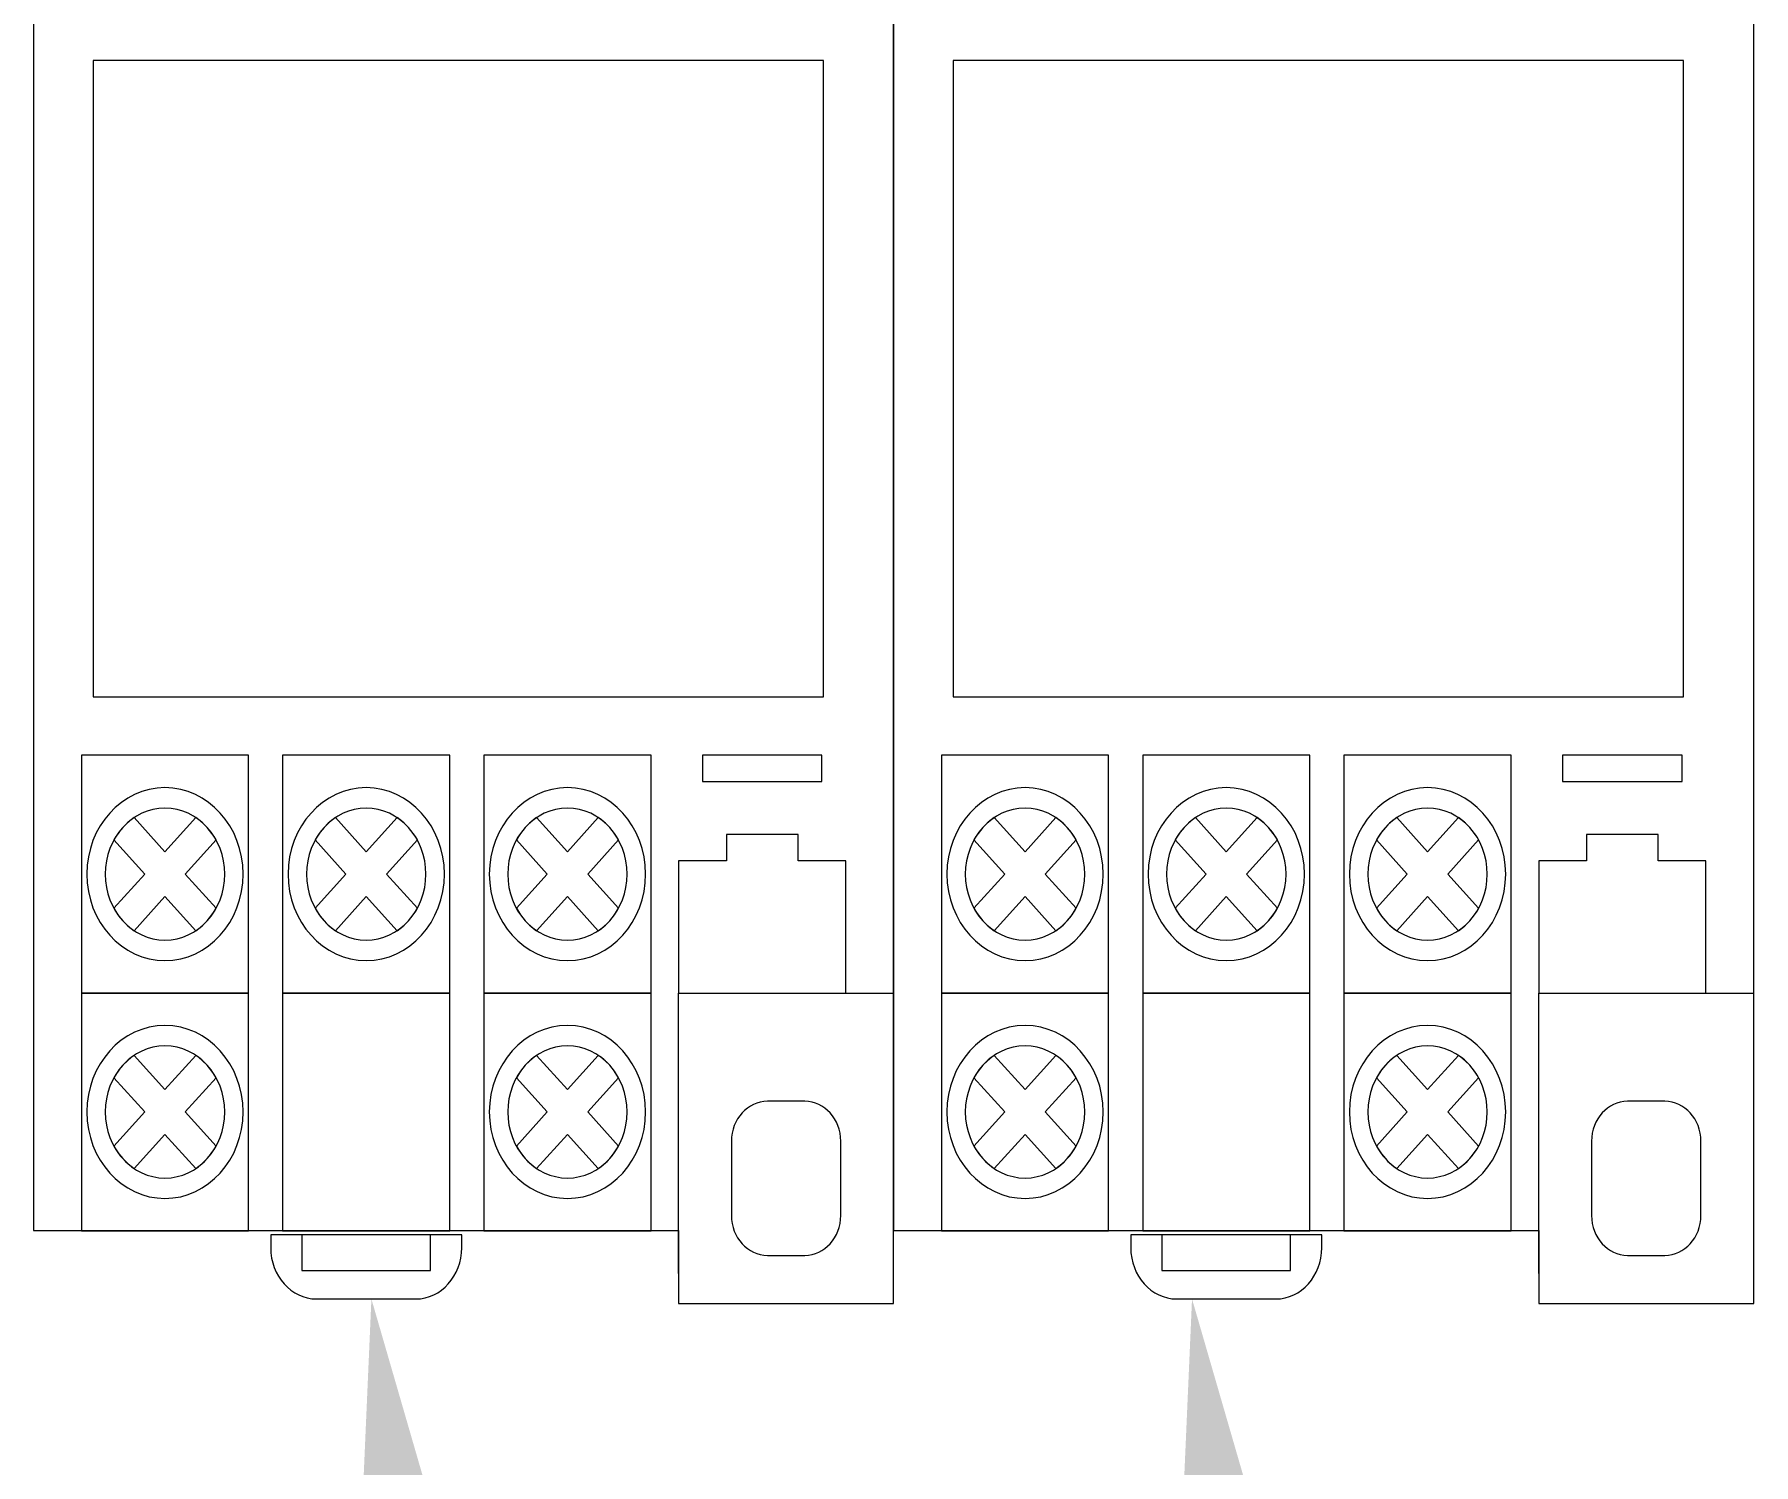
# Model space of a CAD drawing. Extents: x -319 to 3117, y -991 to 292.
# Drawn here: x 2704.2 to 2777.1, y -596 to -535.4 of the extents above; entities that cross this region are included whole.
import ezdxf
from ezdxf import colors
from ezdxf.entities.mleader import LeaderData, LeaderLine
from ezdxf.math import Vec2, Vec3

# ---------------------------------------------------------------- set-up
doc = ezdxf.new("R2010")
doc.units = 0
doc.layers.get('0').update_dxf_attribs({"lineweight": 15})
doc.styles.get("Standard").update_dxf_attribs({"font": 'GOST_Common Italic_0.ttf'})

msp = doc.modelspace()

# ---------------------------------------------------------------- linework, layer by layer
at = {"lineweight": 15}
for points in [[(2706.653, -563.464), (2737.653, -563.464), (2737.653, -536.464), (2706.653, -536.464)], [(2743.153, -563.464), (2774.153, -563.464), (2774.153, -536.464), (2743.153, -536.464)]]:
    msp.add_lwpolyline(points, close=True, dxfattribs=at)
for points, knots in [([(2713.254, -513.814), (2713.254, -513.814), (2740.629, -513.814), (2740.629, -513.814), (2740.629, -513.814), (2740.629, -513.814), (2740.629, -586.118), (2740.629, -586.118), (2740.629, -586.118), (2740.629, -586.118), (2740.629, -589.215), (2740.629, -589.215), (2740.629, -589.215), (2740.629, -589.215), (2731.504, -589.215), (2731.504, -589.215), (2731.504, -589.215), (2731.504, -589.215), (2731.504, -586.118), (2731.504, -586.118), (2731.504, -586.118), (2731.504, -586.118), (2704.129, -586.118), (2704.129, -586.118), (2704.129, -586.118), (2704.129, -586.118), (2704.129, -523.11), (2704.129, -523.11), (2704.129, -523.11), (2704.129, -523.11), (2704.129, -513.814), (2704.129, -513.814), (2704.129, -513.814), (2704.129, -513.814), (2704.129, -510.715), (2704.129, -510.715), (2704.129, -510.715), (2704.129, -510.715), (2713.254, -510.715), (2713.254, -510.715), (2713.254, -510.715), (2713.254, -510.715), (2713.254, -513.814), (2713.254, -513.814)], [0, 0, 0, 0, 0.090909, 0.090909, 0.090909, 0.090909, 0.181818, 0.181818, 0.181818, 0.181818, 0.272727, 0.272727, 0.272727, 0.272727, 0.363636, 0.363636, 0.363636, 0.363636, 0.454545, 0.454545, 0.454545, 0.454545, 0.545455, 0.545455, 0.545455, 0.545455, 0.636364, 0.636364, 0.636364, 0.636364, 0.727273, 0.727273, 0.727273, 0.727273, 0.818182, 0.818182, 0.818182, 0.818182, 0.909091, 0.909091, 0.909091, 0.909091, 1, 1, 1, 1]), ([(2749.754, -513.814), (2749.754, -513.814), (2777.129, -513.814), (2777.129, -513.814), (2777.129, -513.814), (2777.129, -513.814), (2777.129, -586.118), (2777.129, -586.118), (2777.129, -586.118), (2777.129, -586.118), (2777.129, -589.215), (2777.129, -589.215), (2777.129, -589.215), (2777.129, -589.215), (2768.004, -589.215), (2768.004, -589.215), (2768.004, -589.215), (2768.004, -589.215), (2768.004, -586.118), (2768.004, -586.118), (2768.004, -586.118), (2768.004, -586.118), (2740.629, -586.118), (2740.629, -586.118), (2740.629, -586.118), (2740.629, -586.118), (2740.629, -523.11), (2740.629, -523.11), (2740.629, -523.11), (2740.629, -523.11), (2740.629, -513.814), (2740.629, -513.814), (2740.629, -513.814), (2740.629, -513.814), (2740.629, -510.715), (2740.629, -510.715), (2740.629, -510.715), (2740.629, -510.715), (2749.754, -510.715), (2749.754, -510.715), (2749.754, -510.715), (2749.754, -510.715), (2749.754, -513.814), (2749.754, -513.814)], [0, 0, 0, 0, 0.090909, 0.090909, 0.090909, 0.090909, 0.181818, 0.181818, 0.181818, 0.181818, 0.272727, 0.272727, 0.272727, 0.272727, 0.363636, 0.363636, 0.363636, 0.363636, 0.454545, 0.454545, 0.454545, 0.454545, 0.545455, 0.545455, 0.545455, 0.545455, 0.636364, 0.636364, 0.636364, 0.636364, 0.727273, 0.727273, 0.727273, 0.727273, 0.818182, 0.818182, 0.818182, 0.818182, 0.909091, 0.909091, 0.909091, 0.909091, 1, 1, 1, 1]), ([(2713.254, -576.035), (2713.254, -576.035), (2706.157, -576.035), (2706.157, -576.035), (2706.157, -576.035), (2706.157, -576.035), (2706.157, -565.941), (2706.157, -565.941), (2706.157, -565.941), (2706.157, -565.941), (2713.254, -565.941), (2713.254, -565.941), (2713.254, -565.941), (2713.254, -565.941), (2713.254, -576.035), (2713.254, -576.035)], [0, 0, 0, 0, 0.25, 0.25, 0.25, 0.25, 0.5, 0.5, 0.5, 0.5, 0.75, 0.75, 0.75, 0.75, 1, 1, 1, 1]), ([(2721.795, -576.035), (2721.795, -576.035), (2714.698, -576.035), (2714.698, -576.035), (2714.698, -576.035), (2714.698, -576.035), (2714.698, -565.941), (2714.698, -565.941), (2714.698, -565.941), (2714.698, -565.941), (2721.795, -565.941), (2721.795, -565.941), (2721.795, -565.941), (2721.795, -565.941), (2721.795, -576.035), (2721.795, -576.035)], [0, 0, 0, 0, 0.25, 0.25, 0.25, 0.25, 0.5, 0.5, 0.5, 0.5, 0.75, 0.75, 0.75, 0.75, 1, 1, 1, 1]), ([(2730.336, -576.035), (2730.336, -576.035), (2723.238, -576.035), (2723.238, -576.035), (2723.238, -576.035), (2723.238, -576.035), (2723.238, -565.941), (2723.238, -565.941), (2723.238, -565.941), (2723.238, -565.941), (2730.336, -565.941), (2730.336, -565.941), (2730.336, -565.941), (2730.336, -565.941), (2730.336, -576.035), (2730.336, -576.035)], [0, 0, 0, 0, 0.25, 0.25, 0.25, 0.25, 0.5, 0.5, 0.5, 0.5, 0.75, 0.75, 0.75, 0.75, 1, 1, 1, 1]), ([(2732.518, -565.941), (2732.518, -565.941), (2737.588, -565.941), (2737.588, -565.941), (2737.588, -565.941), (2737.588, -565.941), (2737.588, -567.063), (2737.588, -567.063), (2737.588, -567.063), (2737.588, -567.063), (2732.518, -567.063), (2732.518, -567.063), (2732.518, -567.063), (2732.518, -567.063), (2732.518, -565.941), (2732.518, -565.941)], [0, 0, 0, 0, 0.25, 0.25, 0.25, 0.25, 0.5, 0.5, 0.5, 0.5, 0.75, 0.75, 0.75, 0.75, 1, 1, 1, 1]), ([(2749.754, -576.035), (2749.754, -576.035), (2742.657, -576.035), (2742.657, -576.035), (2742.657, -576.035), (2742.657, -576.035), (2742.657, -565.941), (2742.657, -565.941), (2742.657, -565.941), (2742.657, -565.941), (2749.754, -565.941), (2749.754, -565.941), (2749.754, -565.941), (2749.754, -565.941), (2749.754, -576.035), (2749.754, -576.035)], [0, 0, 0, 0, 0.25, 0.25, 0.25, 0.25, 0.5, 0.5, 0.5, 0.5, 0.75, 0.75, 0.75, 0.75, 1, 1, 1, 1]), ([(2758.295, -576.035), (2758.295, -576.035), (2751.198, -576.035), (2751.198, -576.035), (2751.198, -576.035), (2751.198, -576.035), (2751.198, -565.941), (2751.198, -565.941), (2751.198, -565.941), (2751.198, -565.941), (2758.295, -565.941), (2758.295, -565.941), (2758.295, -565.941), (2758.295, -565.941), (2758.295, -576.035), (2758.295, -576.035)], [0, 0, 0, 0, 0.25, 0.25, 0.25, 0.25, 0.5, 0.5, 0.5, 0.5, 0.75, 0.75, 0.75, 0.75, 1, 1, 1, 1]), ([(2766.836, -576.035), (2766.836, -576.035), (2759.738, -576.035), (2759.738, -576.035), (2759.738, -576.035), (2759.738, -576.035), (2759.738, -565.941), (2759.738, -565.941), (2759.738, -565.941), (2759.738, -565.941), (2766.836, -565.941), (2766.836, -565.941), (2766.836, -565.941), (2766.836, -565.941), (2766.836, -576.035), (2766.836, -576.035)], [0, 0, 0, 0, 0.25, 0.25, 0.25, 0.25, 0.5, 0.5, 0.5, 0.5, 0.75, 0.75, 0.75, 0.75, 1, 1, 1, 1]), ([(2769.018, -565.941), (2769.018, -565.941), (2774.088, -565.941), (2774.088, -565.941), (2774.088, -565.941), (2774.088, -565.941), (2774.088, -567.063), (2774.088, -567.063), (2774.088, -567.063), (2774.088, -567.063), (2769.018, -567.063), (2769.018, -567.063), (2769.018, -567.063), (2769.018, -567.063), (2769.018, -565.941), (2769.018, -565.941)], [0, 0, 0, 0, 0.25, 0.25, 0.25, 0.25, 0.5, 0.5, 0.5, 0.5, 0.75, 0.75, 0.75, 0.75, 1, 1, 1, 1]), ([(2709.706, -574.658), (2707.879, -574.658), (2706.388, -573.009), (2706.388, -570.989), (2706.388, -570.989), (2706.388, -568.967), (2707.879, -567.319), (2709.706, -567.319), (2709.706, -567.319), (2711.532, -567.319), (2713.023, -568.967), (2713.023, -570.989), (2713.023, -570.989), (2713.023, -573.009), (2711.532, -574.658), (2709.706, -574.658), (2709.706, -574.658), (2709.706, -574.658), (2709.706, -574.658), (2709.706, -574.658)], [0, 0, 0, 0, 0.2, 0.2, 0.2, 0.2, 0.4, 0.4, 0.4, 0.4, 0.6, 0.6, 0.6, 0.6, 0.8, 0.8, 0.8, 0.8, 1, 1, 1, 1]), ([(2718.246, -574.658), (2716.419, -574.658), (2714.929, -573.009), (2714.929, -570.989), (2714.929, -570.989), (2714.929, -568.967), (2716.419, -567.318), (2718.246, -567.318), (2718.246, -567.318), (2720.073, -567.318), (2721.564, -568.967), (2721.564, -570.989), (2721.564, -570.989), (2721.564, -573.009), (2720.073, -574.658), (2718.246, -574.658), (2718.246, -574.658), (2718.246, -574.658), (2718.246, -574.658), (2718.246, -574.658)], [0, 0, 0, 0, 0.2, 0.2, 0.2, 0.2, 0.4, 0.4, 0.4, 0.4, 0.6, 0.6, 0.6, 0.6, 0.8, 0.8, 0.8, 0.8, 1, 1, 1, 1]), ([(2726.787, -574.658), (2724.96, -574.658), (2723.47, -573.009), (2723.47, -570.989), (2723.47, -570.989), (2723.47, -568.967), (2724.96, -567.318), (2726.787, -567.318), (2726.787, -567.318), (2728.614, -567.318), (2730.105, -568.967), (2730.105, -570.989), (2730.105, -570.989), (2730.105, -573.009), (2728.614, -574.658), (2726.787, -574.658), (2726.787, -574.658), (2726.787, -574.658), (2726.787, -574.658), (2726.787, -574.658)], [0, 0, 0, 0, 0.2, 0.2, 0.2, 0.2, 0.4, 0.4, 0.4, 0.4, 0.6, 0.6, 0.6, 0.6, 0.8, 0.8, 0.8, 0.8, 1, 1, 1, 1]), ([(2746.206, -574.658), (2744.379, -574.658), (2742.888, -573.009), (2742.888, -570.989), (2742.888, -570.989), (2742.888, -568.967), (2744.379, -567.319), (2746.206, -567.319), (2746.206, -567.319), (2748.032, -567.319), (2749.523, -568.967), (2749.523, -570.989), (2749.523, -570.989), (2749.523, -573.009), (2748.032, -574.658), (2746.206, -574.658), (2746.206, -574.658), (2746.206, -574.658), (2746.206, -574.658), (2746.206, -574.658)], [0, 0, 0, 0, 0.2, 0.2, 0.2, 0.2, 0.4, 0.4, 0.4, 0.4, 0.6, 0.6, 0.6, 0.6, 0.8, 0.8, 0.8, 0.8, 1, 1, 1, 1]), ([(2754.746, -574.658), (2752.919, -574.658), (2751.429, -573.009), (2751.429, -570.989), (2751.429, -570.989), (2751.429, -568.967), (2752.919, -567.318), (2754.746, -567.318), (2754.746, -567.318), (2756.573, -567.318), (2758.064, -568.967), (2758.064, -570.989), (2758.064, -570.989), (2758.064, -573.009), (2756.573, -574.658), (2754.746, -574.658), (2754.746, -574.658), (2754.746, -574.658), (2754.746, -574.658), (2754.746, -574.658)], [0, 0, 0, 0, 0.2, 0.2, 0.2, 0.2, 0.4, 0.4, 0.4, 0.4, 0.6, 0.6, 0.6, 0.6, 0.8, 0.8, 0.8, 0.8, 1, 1, 1, 1]), ([(2763.287, -574.658), (2761.46, -574.658), (2759.97, -573.009), (2759.97, -570.989), (2759.97, -570.989), (2759.97, -568.967), (2761.46, -567.318), (2763.287, -567.318), (2763.287, -567.318), (2765.114, -567.318), (2766.605, -568.967), (2766.605, -570.989), (2766.605, -570.989), (2766.605, -573.009), (2765.114, -574.658), (2763.287, -574.658), (2763.287, -574.658), (2763.287, -574.658), (2763.287, -574.658), (2763.287, -574.658)], [0, 0, 0, 0, 0.2, 0.2, 0.2, 0.2, 0.4, 0.4, 0.4, 0.4, 0.6, 0.6, 0.6, 0.6, 0.8, 0.8, 0.8, 0.8, 1, 1, 1, 1]), ([(2709.706, -573.791), (2708.31, -573.791), (2707.171, -572.532), (2707.171, -570.989), (2707.171, -570.989), (2707.171, -569.444), (2708.31, -568.185), (2709.706, -568.185), (2709.706, -568.185), (2711.102, -568.185), (2712.241, -569.444), (2712.241, -570.989), (2712.241, -570.989), (2712.241, -572.532), (2711.102, -573.791), (2709.706, -573.791), (2709.706, -573.791), (2709.706, -573.791), (2709.706, -573.791), (2709.706, -573.791)], [0, 0, 0, 0, 0.2, 0.2, 0.2, 0.2, 0.4, 0.4, 0.4, 0.4, 0.6, 0.6, 0.6, 0.6, 0.8, 0.8, 0.8, 0.8, 1, 1, 1, 1]), ([(2718.246, -573.791), (2716.85, -573.791), (2715.712, -572.532), (2715.712, -570.989), (2715.712, -570.989), (2715.712, -569.444), (2716.85, -568.185), (2718.246, -568.185), (2718.246, -568.185), (2719.642, -568.185), (2720.781, -569.444), (2720.781, -570.989), (2720.781, -570.989), (2720.781, -572.532), (2719.642, -573.791), (2718.246, -573.791), (2718.246, -573.791), (2718.246, -573.791), (2718.246, -573.791), (2718.246, -573.791)], [0, 0, 0, 0, 0.2, 0.2, 0.2, 0.2, 0.4, 0.4, 0.4, 0.4, 0.6, 0.6, 0.6, 0.6, 0.8, 0.8, 0.8, 0.8, 1, 1, 1, 1]), ([(2726.787, -573.791), (2725.391, -573.791), (2724.253, -572.532), (2724.253, -570.989), (2724.253, -570.989), (2724.253, -569.444), (2725.391, -568.185), (2726.787, -568.185), (2726.787, -568.185), (2728.183, -568.185), (2729.322, -569.444), (2729.322, -570.989), (2729.322, -570.989), (2729.322, -572.532), (2728.183, -573.791), (2726.787, -573.791), (2726.787, -573.791), (2726.787, -573.791), (2726.787, -573.791), (2726.787, -573.791)], [0, 0, 0, 0, 0.2, 0.2, 0.2, 0.2, 0.4, 0.4, 0.4, 0.4, 0.6, 0.6, 0.6, 0.6, 0.8, 0.8, 0.8, 0.8, 1, 1, 1, 1]), ([(2746.206, -573.791), (2744.81, -573.791), (2743.671, -572.532), (2743.671, -570.989), (2743.671, -570.989), (2743.671, -569.444), (2744.81, -568.185), (2746.206, -568.185), (2746.206, -568.185), (2747.602, -568.185), (2748.741, -569.444), (2748.741, -570.989), (2748.741, -570.989), (2748.741, -572.532), (2747.602, -573.791), (2746.206, -573.791), (2746.206, -573.791), (2746.206, -573.791), (2746.206, -573.791), (2746.206, -573.791)], [0, 0, 0, 0, 0.2, 0.2, 0.2, 0.2, 0.4, 0.4, 0.4, 0.4, 0.6, 0.6, 0.6, 0.6, 0.8, 0.8, 0.8, 0.8, 1, 1, 1, 1]), ([(2754.746, -573.791), (2753.35, -573.791), (2752.212, -572.532), (2752.212, -570.989), (2752.212, -570.989), (2752.212, -569.444), (2753.35, -568.185), (2754.746, -568.185), (2754.746, -568.185), (2756.142, -568.185), (2757.281, -569.444), (2757.281, -570.989), (2757.281, -570.989), (2757.281, -572.532), (2756.142, -573.791), (2754.746, -573.791), (2754.746, -573.791), (2754.746, -573.791), (2754.746, -573.791), (2754.746, -573.791)], [0, 0, 0, 0, 0.2, 0.2, 0.2, 0.2, 0.4, 0.4, 0.4, 0.4, 0.6, 0.6, 0.6, 0.6, 0.8, 0.8, 0.8, 0.8, 1, 1, 1, 1]), ([(2763.287, -573.791), (2761.891, -573.791), (2760.753, -572.532), (2760.753, -570.989), (2760.753, -570.989), (2760.753, -569.444), (2761.891, -568.185), (2763.287, -568.185), (2763.287, -568.185), (2764.683, -568.185), (2765.822, -569.444), (2765.822, -570.989), (2765.822, -570.989), (2765.822, -572.532), (2764.683, -573.791), (2763.287, -573.791), (2763.287, -573.791), (2763.287, -573.791), (2763.287, -573.791), (2763.287, -573.791)], [0, 0, 0, 0, 0.2, 0.2, 0.2, 0.2, 0.4, 0.4, 0.4, 0.4, 0.6, 0.6, 0.6, 0.6, 0.8, 0.8, 0.8, 0.8, 1, 1, 1, 1]), ([(2711.015, -573.388), (2711.015, -573.388), (2709.706, -571.939), (2709.706, -571.939), (2709.706, -571.939), (2709.706, -571.939), (2708.397, -573.388), (2708.397, -573.388), (2708.397, -573.388), (2708.046, -573.152), (2707.749, -572.824), (2707.536, -572.436), (2707.536, -572.436), (2707.536, -572.436), (2708.846, -570.989), (2708.846, -570.989), (2708.846, -570.989), (2708.846, -570.989), (2707.537, -569.54), (2707.537, -569.54), (2707.537, -569.54), (2707.75, -569.152), (2708.046, -568.825), (2708.397, -568.59), (2708.397, -568.59), (2708.397, -568.59), (2709.706, -570.037), (2709.706, -570.037), (2709.706, -570.037), (2709.706, -570.037), (2711.014, -568.588), (2711.014, -568.588), (2711.014, -568.588), (2711.366, -568.825), (2711.661, -569.152), (2711.874, -569.54), (2711.874, -569.54), (2711.874, -569.54), (2710.566, -570.989), (2710.566, -570.989), (2710.566, -570.989), (2710.566, -570.989), (2711.875, -572.436), (2711.875, -572.436), (2711.875, -572.436), (2711.661, -572.824), (2711.366, -573.152), (2711.015, -573.388), (2711.015, -573.388), (2711.015, -573.388), (2711.015, -573.388), (2711.015, -573.388)], [0, 0, 0, 0, 0.076923, 0.076923, 0.076923, 0.076923, 0.153846, 0.153846, 0.153846, 0.153846, 0.230769, 0.230769, 0.230769, 0.230769, 0.307692, 0.307692, 0.307692, 0.307692, 0.384615, 0.384615, 0.384615, 0.384615, 0.461538, 0.461538, 0.461538, 0.461538, 0.538462, 0.538462, 0.538462, 0.538462, 0.615385, 0.615385, 0.615385, 0.615385, 0.692308, 0.692308, 0.692308, 0.692308, 0.769231, 0.769231, 0.769231, 0.769231, 0.846154, 0.846154, 0.846154, 0.846154, 0.923077, 0.923077, 0.923077, 0.923077, 1, 1, 1, 1]), ([(2719.556, -573.388), (2719.556, -573.388), (2718.246, -571.939), (2718.246, -571.939), (2718.246, -571.939), (2718.246, -571.939), (2716.937, -573.388), (2716.937, -573.388), (2716.937, -573.388), (2716.586, -573.152), (2716.29, -572.824), (2716.077, -572.436), (2716.077, -572.436), (2716.077, -572.436), (2717.386, -570.989), (2717.386, -570.989), (2717.386, -570.989), (2717.386, -570.989), (2716.077, -569.54), (2716.077, -569.54), (2716.077, -569.54), (2716.29, -569.152), (2716.587, -568.825), (2716.938, -568.59), (2716.938, -568.59), (2716.938, -568.59), (2718.246, -570.037), (2718.246, -570.037), (2718.246, -570.037), (2718.246, -570.037), (2719.555, -568.588), (2719.555, -568.588), (2719.555, -568.588), (2719.907, -568.825), (2720.202, -569.152), (2720.415, -569.54), (2720.415, -569.54), (2720.415, -569.54), (2719.107, -570.989), (2719.107, -570.989), (2719.107, -570.989), (2719.107, -570.989), (2720.415, -572.436), (2720.415, -572.436), (2720.415, -572.436), (2720.202, -572.824), (2719.907, -573.152), (2719.556, -573.388), (2719.556, -573.388), (2719.556, -573.388), (2719.556, -573.388), (2719.556, -573.388)], [0, 0, 0, 0, 0.076923, 0.076923, 0.076923, 0.076923, 0.153846, 0.153846, 0.153846, 0.153846, 0.230769, 0.230769, 0.230769, 0.230769, 0.307692, 0.307692, 0.307692, 0.307692, 0.384615, 0.384615, 0.384615, 0.384615, 0.461538, 0.461538, 0.461538, 0.461538, 0.538462, 0.538462, 0.538462, 0.538462, 0.615385, 0.615385, 0.615385, 0.615385, 0.692308, 0.692308, 0.692308, 0.692308, 0.769231, 0.769231, 0.769231, 0.769231, 0.846154, 0.846154, 0.846154, 0.846154, 0.923077, 0.923077, 0.923077, 0.923077, 1, 1, 1, 1]), ([(2728.096, -573.388), (2728.096, -573.388), (2726.787, -571.939), (2726.787, -571.939), (2726.787, -571.939), (2726.787, -571.939), (2725.478, -573.388), (2725.478, -573.388), (2725.478, -573.388), (2725.127, -573.152), (2724.831, -572.824), (2724.618, -572.436), (2724.618, -572.436), (2724.618, -572.436), (2725.927, -570.989), (2725.927, -570.989), (2725.927, -570.989), (2725.927, -570.989), (2724.618, -569.54), (2724.618, -569.54), (2724.618, -569.54), (2724.831, -569.152), (2725.127, -568.825), (2725.479, -568.59), (2725.479, -568.59), (2725.479, -568.59), (2726.787, -570.037), (2726.787, -570.037), (2726.787, -570.037), (2726.787, -570.037), (2728.096, -568.588), (2728.096, -568.588), (2728.096, -568.588), (2728.447, -568.825), (2728.743, -569.152), (2728.956, -569.54), (2728.956, -569.54), (2728.956, -569.54), (2727.647, -570.989), (2727.647, -570.989), (2727.647, -570.989), (2727.647, -570.989), (2728.956, -572.436), (2728.956, -572.436), (2728.956, -572.436), (2728.743, -572.824), (2728.447, -573.152), (2728.096, -573.388), (2728.096, -573.388), (2728.096, -573.388), (2728.096, -573.388), (2728.096, -573.388)], [0, 0, 0, 0, 0.076923, 0.076923, 0.076923, 0.076923, 0.153846, 0.153846, 0.153846, 0.153846, 0.230769, 0.230769, 0.230769, 0.230769, 0.307692, 0.307692, 0.307692, 0.307692, 0.384615, 0.384615, 0.384615, 0.384615, 0.461538, 0.461538, 0.461538, 0.461538, 0.538462, 0.538462, 0.538462, 0.538462, 0.615385, 0.615385, 0.615385, 0.615385, 0.692308, 0.692308, 0.692308, 0.692308, 0.769231, 0.769231, 0.769231, 0.769231, 0.846154, 0.846154, 0.846154, 0.846154, 0.923077, 0.923077, 0.923077, 0.923077, 1, 1, 1, 1]), ([(2747.515, -573.388), (2747.515, -573.388), (2746.206, -571.939), (2746.206, -571.939), (2746.206, -571.939), (2746.206, -571.939), (2744.897, -573.388), (2744.897, -573.388), (2744.897, -573.388), (2744.546, -573.152), (2744.249, -572.824), (2744.036, -572.436), (2744.036, -572.436), (2744.036, -572.436), (2745.346, -570.989), (2745.346, -570.989), (2745.346, -570.989), (2745.346, -570.989), (2744.037, -569.54), (2744.037, -569.54), (2744.037, -569.54), (2744.25, -569.152), (2744.546, -568.825), (2744.897, -568.59), (2744.897, -568.59), (2744.897, -568.59), (2746.206, -570.037), (2746.206, -570.037), (2746.206, -570.037), (2746.206, -570.037), (2747.514, -568.588), (2747.514, -568.588), (2747.514, -568.588), (2747.866, -568.825), (2748.161, -569.152), (2748.374, -569.54), (2748.374, -569.54), (2748.374, -569.54), (2747.066, -570.989), (2747.066, -570.989), (2747.066, -570.989), (2747.066, -570.989), (2748.375, -572.436), (2748.375, -572.436), (2748.375, -572.436), (2748.161, -572.824), (2747.866, -573.152), (2747.515, -573.388), (2747.515, -573.388), (2747.515, -573.388), (2747.515, -573.388), (2747.515, -573.388)], [0, 0, 0, 0, 0.076923, 0.076923, 0.076923, 0.076923, 0.153846, 0.153846, 0.153846, 0.153846, 0.230769, 0.230769, 0.230769, 0.230769, 0.307692, 0.307692, 0.307692, 0.307692, 0.384615, 0.384615, 0.384615, 0.384615, 0.461538, 0.461538, 0.461538, 0.461538, 0.538462, 0.538462, 0.538462, 0.538462, 0.615385, 0.615385, 0.615385, 0.615385, 0.692308, 0.692308, 0.692308, 0.692308, 0.769231, 0.769231, 0.769231, 0.769231, 0.846154, 0.846154, 0.846154, 0.846154, 0.923077, 0.923077, 0.923077, 0.923077, 1, 1, 1, 1]), ([(2756.056, -573.388), (2756.056, -573.388), (2754.746, -571.939), (2754.746, -571.939), (2754.746, -571.939), (2754.746, -571.939), (2753.437, -573.388), (2753.437, -573.388), (2753.437, -573.388), (2753.086, -573.152), (2752.79, -572.824), (2752.577, -572.436), (2752.577, -572.436), (2752.577, -572.436), (2753.886, -570.989), (2753.886, -570.989), (2753.886, -570.989), (2753.886, -570.989), (2752.577, -569.54), (2752.577, -569.54), (2752.577, -569.54), (2752.79, -569.152), (2753.087, -568.825), (2753.438, -568.59), (2753.438, -568.59), (2753.438, -568.59), (2754.746, -570.037), (2754.746, -570.037), (2754.746, -570.037), (2754.746, -570.037), (2756.055, -568.588), (2756.055, -568.588), (2756.055, -568.588), (2756.407, -568.825), (2756.702, -569.152), (2756.915, -569.54), (2756.915, -569.54), (2756.915, -569.54), (2755.607, -570.989), (2755.607, -570.989), (2755.607, -570.989), (2755.607, -570.989), (2756.915, -572.436), (2756.915, -572.436), (2756.915, -572.436), (2756.702, -572.824), (2756.407, -573.152), (2756.056, -573.388), (2756.056, -573.388), (2756.056, -573.388), (2756.056, -573.388), (2756.056, -573.388)], [0, 0, 0, 0, 0.076923, 0.076923, 0.076923, 0.076923, 0.153846, 0.153846, 0.153846, 0.153846, 0.230769, 0.230769, 0.230769, 0.230769, 0.307692, 0.307692, 0.307692, 0.307692, 0.384615, 0.384615, 0.384615, 0.384615, 0.461538, 0.461538, 0.461538, 0.461538, 0.538462, 0.538462, 0.538462, 0.538462, 0.615385, 0.615385, 0.615385, 0.615385, 0.692308, 0.692308, 0.692308, 0.692308, 0.769231, 0.769231, 0.769231, 0.769231, 0.846154, 0.846154, 0.846154, 0.846154, 0.923077, 0.923077, 0.923077, 0.923077, 1, 1, 1, 1]), ([(2764.596, -573.388), (2764.596, -573.388), (2763.287, -571.939), (2763.287, -571.939), (2763.287, -571.939), (2763.287, -571.939), (2761.978, -573.388), (2761.978, -573.388), (2761.978, -573.388), (2761.627, -573.152), (2761.331, -572.824), (2761.118, -572.436), (2761.118, -572.436), (2761.118, -572.436), (2762.427, -570.989), (2762.427, -570.989), (2762.427, -570.989), (2762.427, -570.989), (2761.118, -569.54), (2761.118, -569.54), (2761.118, -569.54), (2761.331, -569.152), (2761.627, -568.825), (2761.979, -568.59), (2761.979, -568.59), (2761.979, -568.59), (2763.287, -570.037), (2763.287, -570.037), (2763.287, -570.037), (2763.287, -570.037), (2764.596, -568.588), (2764.596, -568.588), (2764.596, -568.588), (2764.947, -568.825), (2765.243, -569.152), (2765.456, -569.54), (2765.456, -569.54), (2765.456, -569.54), (2764.147, -570.989), (2764.147, -570.989), (2764.147, -570.989), (2764.147, -570.989), (2765.456, -572.436), (2765.456, -572.436), (2765.456, -572.436), (2765.243, -572.824), (2764.947, -573.152), (2764.596, -573.388), (2764.596, -573.388), (2764.596, -573.388), (2764.596, -573.388), (2764.596, -573.388)], [0, 0, 0, 0, 0.076923, 0.076923, 0.076923, 0.076923, 0.153846, 0.153846, 0.153846, 0.153846, 0.230769, 0.230769, 0.230769, 0.230769, 0.307692, 0.307692, 0.307692, 0.307692, 0.384615, 0.384615, 0.384615, 0.384615, 0.461538, 0.461538, 0.461538, 0.461538, 0.538462, 0.538462, 0.538462, 0.538462, 0.615385, 0.615385, 0.615385, 0.615385, 0.692308, 0.692308, 0.692308, 0.692308, 0.769231, 0.769231, 0.769231, 0.769231, 0.846154, 0.846154, 0.846154, 0.846154, 0.923077, 0.923077, 0.923077, 0.923077, 1, 1, 1, 1]), ([(2738.602, -576.035), (2738.602, -576.035), (2731.504, -576.035), (2731.504, -576.035), (2731.504, -576.035), (2731.504, -576.035), (2731.504, -570.427), (2731.504, -570.427), (2731.504, -570.427), (2731.504, -570.427), (2733.532, -570.427), (2733.532, -570.427), (2733.532, -570.427), (2733.532, -570.427), (2733.532, -569.305), (2733.532, -569.305), (2733.532, -569.305), (2733.532, -569.305), (2736.574, -569.305), (2736.574, -569.305), (2736.574, -569.305), (2736.574, -569.305), (2736.574, -570.427), (2736.574, -570.427), (2736.574, -570.427), (2736.574, -570.427), (2738.602, -570.427), (2738.602, -570.427), (2738.602, -570.427), (2738.602, -570.427), (2738.602, -576.035), (2738.602, -576.035)], [0, 0, 0, 0, 0.125, 0.125, 0.125, 0.125, 0.25, 0.25, 0.25, 0.25, 0.375, 0.375, 0.375, 0.375, 0.5, 0.5, 0.5, 0.5, 0.625, 0.625, 0.625, 0.625, 0.75, 0.75, 0.75, 0.75, 0.875, 0.875, 0.875, 0.875, 1, 1, 1, 1]), ([(2775.102, -576.035), (2775.102, -576.035), (2768.004, -576.035), (2768.004, -576.035), (2768.004, -576.035), (2768.004, -576.035), (2768.004, -570.427), (2768.004, -570.427), (2768.004, -570.427), (2768.004, -570.427), (2770.032, -570.427), (2770.032, -570.427), (2770.032, -570.427), (2770.032, -570.427), (2770.032, -569.305), (2770.032, -569.305), (2770.032, -569.305), (2770.032, -569.305), (2773.074, -569.305), (2773.074, -569.305), (2773.074, -569.305), (2773.074, -569.305), (2773.074, -570.427), (2773.074, -570.427), (2773.074, -570.427), (2773.074, -570.427), (2775.102, -570.427), (2775.102, -570.427), (2775.102, -570.427), (2775.102, -570.427), (2775.102, -576.035), (2775.102, -576.035)], [0, 0, 0, 0, 0.125, 0.125, 0.125, 0.125, 0.25, 0.25, 0.25, 0.25, 0.375, 0.375, 0.375, 0.375, 0.5, 0.5, 0.5, 0.5, 0.625, 0.625, 0.625, 0.625, 0.75, 0.75, 0.75, 0.75, 0.875, 0.875, 0.875, 0.875, 1, 1, 1, 1]), ([(2713.254, -586.128), (2713.254, -586.128), (2706.157, -586.128), (2706.157, -586.128), (2706.157, -586.128), (2706.157, -586.128), (2706.157, -576.035), (2706.157, -576.035), (2706.157, -576.035), (2706.157, -576.035), (2713.254, -576.035), (2713.254, -576.035), (2713.254, -576.035), (2713.254, -576.035), (2713.254, -586.128), (2713.254, -586.128)], [0, 0, 0, 0, 0.25, 0.25, 0.25, 0.25, 0.5, 0.5, 0.5, 0.5, 0.75, 0.75, 0.75, 0.75, 1, 1, 1, 1]), ([(2721.795, -586.128), (2721.795, -586.128), (2714.698, -586.128), (2714.698, -586.128), (2714.698, -586.128), (2714.698, -586.128), (2714.698, -576.035), (2714.698, -576.035), (2714.698, -576.035), (2714.698, -576.035), (2721.795, -576.035), (2721.795, -576.035), (2721.795, -576.035), (2721.795, -576.035), (2721.795, -586.128), (2721.795, -586.128)], [0, 0, 0, 0, 0.25, 0.25, 0.25, 0.25, 0.5, 0.5, 0.5, 0.5, 0.75, 0.75, 0.75, 0.75, 1, 1, 1, 1]), ([(2730.336, -586.128), (2730.336, -586.128), (2723.238, -586.128), (2723.238, -586.128), (2723.238, -586.128), (2723.238, -586.128), (2723.238, -576.035), (2723.238, -576.035), (2723.238, -576.035), (2723.238, -576.035), (2730.336, -576.035), (2730.336, -576.035), (2730.336, -576.035), (2730.336, -576.035), (2730.336, -586.128), (2730.336, -586.128)], [0, 0, 0, 0, 0.25, 0.25, 0.25, 0.25, 0.5, 0.5, 0.5, 0.5, 0.75, 0.75, 0.75, 0.75, 1, 1, 1, 1]), ([(2749.754, -586.128), (2749.754, -586.128), (2742.657, -586.128), (2742.657, -586.128), (2742.657, -586.128), (2742.657, -586.128), (2742.657, -576.035), (2742.657, -576.035), (2742.657, -576.035), (2742.657, -576.035), (2749.754, -576.035), (2749.754, -576.035), (2749.754, -576.035), (2749.754, -576.035), (2749.754, -586.128), (2749.754, -586.128)], [0, 0, 0, 0, 0.25, 0.25, 0.25, 0.25, 0.5, 0.5, 0.5, 0.5, 0.75, 0.75, 0.75, 0.75, 1, 1, 1, 1]), ([(2758.295, -586.128), (2758.295, -586.128), (2751.198, -586.128), (2751.198, -586.128), (2751.198, -586.128), (2751.198, -586.128), (2751.198, -576.035), (2751.198, -576.035), (2751.198, -576.035), (2751.198, -576.035), (2758.295, -576.035), (2758.295, -576.035), (2758.295, -576.035), (2758.295, -576.035), (2758.295, -586.128), (2758.295, -586.128)], [0, 0, 0, 0, 0.25, 0.25, 0.25, 0.25, 0.5, 0.5, 0.5, 0.5, 0.75, 0.75, 0.75, 0.75, 1, 1, 1, 1]), ([(2766.836, -586.128), (2766.836, -586.128), (2759.738, -586.128), (2759.738, -586.128), (2759.738, -586.128), (2759.738, -586.128), (2759.738, -576.035), (2759.738, -576.035), (2759.738, -576.035), (2759.738, -576.035), (2766.836, -576.035), (2766.836, -576.035), (2766.836, -576.035), (2766.836, -576.035), (2766.836, -586.128), (2766.836, -586.128)], [0, 0, 0, 0, 0.25, 0.25, 0.25, 0.25, 0.5, 0.5, 0.5, 0.5, 0.75, 0.75, 0.75, 0.75, 1, 1, 1, 1]), ([(2709.706, -584.751), (2707.878, -584.751), (2706.388, -583.102), (2706.388, -581.082), (2706.388, -581.082), (2706.388, -579.06), (2707.878, -577.411), (2709.706, -577.411), (2709.706, -577.411), (2711.533, -577.411), (2713.023, -579.06), (2713.023, -581.082), (2713.023, -581.082), (2713.023, -583.102), (2711.533, -584.751), (2709.706, -584.751), (2709.706, -584.751), (2709.706, -584.751), (2709.706, -584.751), (2709.706, -584.751)], [0, 0, 0, 0, 0.2, 0.2, 0.2, 0.2, 0.4, 0.4, 0.4, 0.4, 0.6, 0.6, 0.6, 0.6, 0.8, 0.8, 0.8, 0.8, 1, 1, 1, 1]), ([(2726.787, -584.751), (2724.96, -584.751), (2723.47, -583.102), (2723.47, -581.082), (2723.47, -581.082), (2723.47, -579.06), (2724.96, -577.411), (2726.787, -577.411), (2726.787, -577.411), (2728.614, -577.411), (2730.105, -579.06), (2730.105, -581.082), (2730.105, -581.082), (2730.105, -583.102), (2728.614, -584.751), (2726.787, -584.751), (2726.787, -584.751), (2726.787, -584.751), (2726.787, -584.751), (2726.787, -584.751)], [0, 0, 0, 0, 0.2, 0.2, 0.2, 0.2, 0.4, 0.4, 0.4, 0.4, 0.6, 0.6, 0.6, 0.6, 0.8, 0.8, 0.8, 0.8, 1, 1, 1, 1]), ([(2746.206, -584.751), (2744.378, -584.751), (2742.888, -583.102), (2742.888, -581.082), (2742.888, -581.082), (2742.888, -579.06), (2744.378, -577.411), (2746.206, -577.411), (2746.206, -577.411), (2748.033, -577.411), (2749.523, -579.06), (2749.523, -581.082), (2749.523, -581.082), (2749.523, -583.102), (2748.033, -584.751), (2746.206, -584.751), (2746.206, -584.751), (2746.206, -584.751), (2746.206, -584.751), (2746.206, -584.751)], [0, 0, 0, 0, 0.2, 0.2, 0.2, 0.2, 0.4, 0.4, 0.4, 0.4, 0.6, 0.6, 0.6, 0.6, 0.8, 0.8, 0.8, 0.8, 1, 1, 1, 1]), ([(2763.287, -584.751), (2761.46, -584.751), (2759.97, -583.102), (2759.97, -581.082), (2759.97, -581.082), (2759.97, -579.06), (2761.46, -577.411), (2763.287, -577.411), (2763.287, -577.411), (2765.114, -577.411), (2766.605, -579.06), (2766.605, -581.082), (2766.605, -581.082), (2766.605, -583.102), (2765.114, -584.751), (2763.287, -584.751), (2763.287, -584.751), (2763.287, -584.751), (2763.287, -584.751), (2763.287, -584.751)], [0, 0, 0, 0, 0.2, 0.2, 0.2, 0.2, 0.4, 0.4, 0.4, 0.4, 0.6, 0.6, 0.6, 0.6, 0.8, 0.8, 0.8, 0.8, 1, 1, 1, 1]), ([(2709.706, -583.884), (2708.31, -583.884), (2707.171, -582.624), (2707.171, -581.082), (2707.171, -581.082), (2707.171, -579.537), (2708.31, -578.278), (2709.706, -578.278), (2709.706, -578.278), (2711.102, -578.278), (2712.241, -579.537), (2712.241, -581.082), (2712.241, -581.082), (2712.241, -582.624), (2711.102, -583.884), (2709.706, -583.884), (2709.706, -583.884), (2709.706, -583.884), (2709.706, -583.884), (2709.706, -583.884)], [0, 0, 0, 0, 0.2, 0.2, 0.2, 0.2, 0.4, 0.4, 0.4, 0.4, 0.6, 0.6, 0.6, 0.6, 0.8, 0.8, 0.8, 0.8, 1, 1, 1, 1]), ([(2726.787, -583.884), (2725.391, -583.884), (2724.253, -582.624), (2724.253, -581.082), (2724.253, -581.082), (2724.253, -579.537), (2725.391, -578.278), (2726.787, -578.278), (2726.787, -578.278), (2728.183, -578.278), (2729.322, -579.537), (2729.322, -581.082), (2729.322, -581.082), (2729.322, -582.624), (2728.183, -583.884), (2726.787, -583.884), (2726.787, -583.884), (2726.787, -583.884), (2726.787, -583.884), (2726.787, -583.884)], [0, 0, 0, 0, 0.2, 0.2, 0.2, 0.2, 0.4, 0.4, 0.4, 0.4, 0.6, 0.6, 0.6, 0.6, 0.8, 0.8, 0.8, 0.8, 1, 1, 1, 1]), ([(2746.206, -583.884), (2744.81, -583.884), (2743.671, -582.624), (2743.671, -581.082), (2743.671, -581.082), (2743.671, -579.537), (2744.81, -578.278), (2746.206, -578.278), (2746.206, -578.278), (2747.602, -578.278), (2748.741, -579.537), (2748.741, -581.082), (2748.741, -581.082), (2748.741, -582.624), (2747.602, -583.884), (2746.206, -583.884), (2746.206, -583.884), (2746.206, -583.884), (2746.206, -583.884), (2746.206, -583.884)], [0, 0, 0, 0, 0.2, 0.2, 0.2, 0.2, 0.4, 0.4, 0.4, 0.4, 0.6, 0.6, 0.6, 0.6, 0.8, 0.8, 0.8, 0.8, 1, 1, 1, 1]), ([(2763.287, -583.884), (2761.891, -583.884), (2760.753, -582.624), (2760.753, -581.082), (2760.753, -581.082), (2760.753, -579.537), (2761.891, -578.278), (2763.287, -578.278), (2763.287, -578.278), (2764.683, -578.278), (2765.822, -579.537), (2765.822, -581.082), (2765.822, -581.082), (2765.822, -582.624), (2764.683, -583.884), (2763.287, -583.884), (2763.287, -583.884), (2763.287, -583.884), (2763.287, -583.884), (2763.287, -583.884)], [0, 0, 0, 0, 0.2, 0.2, 0.2, 0.2, 0.4, 0.4, 0.4, 0.4, 0.6, 0.6, 0.6, 0.6, 0.8, 0.8, 0.8, 0.8, 1, 1, 1, 1]), ([(2711.015, -583.481), (2711.015, -583.481), (2709.706, -582.032), (2709.706, -582.032), (2709.706, -582.032), (2709.706, -582.032), (2708.397, -583.481), (2708.397, -583.481), (2708.397, -583.481), (2708.046, -583.244), (2707.749, -582.917), (2707.536, -582.528), (2707.536, -582.528), (2707.536, -582.528), (2708.846, -581.082), (2708.846, -581.082), (2708.846, -581.082), (2708.846, -581.082), (2707.537, -579.633), (2707.537, -579.633), (2707.537, -579.633), (2707.75, -579.245), (2708.046, -578.918), (2708.397, -578.681), (2708.397, -578.681), (2708.397, -578.681), (2709.706, -580.13), (2709.706, -580.13), (2709.706, -580.13), (2709.706, -580.13), (2711.014, -578.681), (2711.014, -578.681), (2711.014, -578.681), (2711.366, -578.918), (2711.661, -579.245), (2711.874, -579.633), (2711.874, -579.633), (2711.874, -579.633), (2710.566, -581.082), (2710.566, -581.082), (2710.566, -581.082), (2710.566, -581.082), (2711.875, -582.528), (2711.875, -582.528), (2711.875, -582.528), (2711.661, -582.917), (2711.366, -583.245), (2711.015, -583.481), (2711.015, -583.481), (2711.015, -583.481), (2711.015, -583.481), (2711.015, -583.481)], [0, 0, 0, 0, 0.076923, 0.076923, 0.076923, 0.076923, 0.153846, 0.153846, 0.153846, 0.153846, 0.230769, 0.230769, 0.230769, 0.230769, 0.307692, 0.307692, 0.307692, 0.307692, 0.384615, 0.384615, 0.384615, 0.384615, 0.461538, 0.461538, 0.461538, 0.461538, 0.538462, 0.538462, 0.538462, 0.538462, 0.615385, 0.615385, 0.615385, 0.615385, 0.692308, 0.692308, 0.692308, 0.692308, 0.769231, 0.769231, 0.769231, 0.769231, 0.846154, 0.846154, 0.846154, 0.846154, 0.923077, 0.923077, 0.923077, 0.923077, 1, 1, 1, 1]), ([(2728.096, -583.481), (2728.096, -583.481), (2726.787, -582.032), (2726.787, -582.032), (2726.787, -582.032), (2726.787, -582.032), (2725.478, -583.481), (2725.478, -583.481), (2725.478, -583.481), (2725.127, -583.244), (2724.831, -582.917), (2724.618, -582.528), (2724.618, -582.528), (2724.618, -582.528), (2725.927, -581.082), (2725.927, -581.082), (2725.927, -581.082), (2725.927, -581.082), (2724.618, -579.633), (2724.618, -579.633), (2724.618, -579.633), (2724.831, -579.245), (2725.127, -578.918), (2725.479, -578.681), (2725.479, -578.681), (2725.479, -578.681), (2726.787, -580.13), (2726.787, -580.13), (2726.787, -580.13), (2726.787, -580.13), (2728.096, -578.681), (2728.096, -578.681), (2728.096, -578.681), (2728.447, -578.918), (2728.743, -579.245), (2728.956, -579.633), (2728.956, -579.633), (2728.956, -579.633), (2727.647, -581.082), (2727.647, -581.082), (2727.647, -581.082), (2727.647, -581.082), (2728.956, -582.528), (2728.956, -582.528), (2728.956, -582.528), (2728.743, -582.917), (2728.447, -583.245), (2728.096, -583.481), (2728.096, -583.481), (2728.096, -583.481), (2728.096, -583.481), (2728.096, -583.481)], [0, 0, 0, 0, 0.076923, 0.076923, 0.076923, 0.076923, 0.153846, 0.153846, 0.153846, 0.153846, 0.230769, 0.230769, 0.230769, 0.230769, 0.307692, 0.307692, 0.307692, 0.307692, 0.384615, 0.384615, 0.384615, 0.384615, 0.461538, 0.461538, 0.461538, 0.461538, 0.538462, 0.538462, 0.538462, 0.538462, 0.615385, 0.615385, 0.615385, 0.615385, 0.692308, 0.692308, 0.692308, 0.692308, 0.769231, 0.769231, 0.769231, 0.769231, 0.846154, 0.846154, 0.846154, 0.846154, 0.923077, 0.923077, 0.923077, 0.923077, 1, 1, 1, 1]), ([(2747.515, -583.481), (2747.515, -583.481), (2746.206, -582.032), (2746.206, -582.032), (2746.206, -582.032), (2746.206, -582.032), (2744.897, -583.481), (2744.897, -583.481), (2744.897, -583.481), (2744.546, -583.244), (2744.249, -582.917), (2744.036, -582.528), (2744.036, -582.528), (2744.036, -582.528), (2745.346, -581.082), (2745.346, -581.082), (2745.346, -581.082), (2745.346, -581.082), (2744.037, -579.633), (2744.037, -579.633), (2744.037, -579.633), (2744.25, -579.245), (2744.546, -578.918), (2744.897, -578.681), (2744.897, -578.681), (2744.897, -578.681), (2746.206, -580.13), (2746.206, -580.13), (2746.206, -580.13), (2746.206, -580.13), (2747.514, -578.681), (2747.514, -578.681), (2747.514, -578.681), (2747.866, -578.918), (2748.161, -579.245), (2748.374, -579.633), (2748.374, -579.633), (2748.374, -579.633), (2747.066, -581.082), (2747.066, -581.082), (2747.066, -581.082), (2747.066, -581.082), (2748.375, -582.528), (2748.375, -582.528), (2748.375, -582.528), (2748.161, -582.917), (2747.866, -583.245), (2747.515, -583.481), (2747.515, -583.481), (2747.515, -583.481), (2747.515, -583.481), (2747.515, -583.481)], [0, 0, 0, 0, 0.076923, 0.076923, 0.076923, 0.076923, 0.153846, 0.153846, 0.153846, 0.153846, 0.230769, 0.230769, 0.230769, 0.230769, 0.307692, 0.307692, 0.307692, 0.307692, 0.384615, 0.384615, 0.384615, 0.384615, 0.461538, 0.461538, 0.461538, 0.461538, 0.538462, 0.538462, 0.538462, 0.538462, 0.615385, 0.615385, 0.615385, 0.615385, 0.692308, 0.692308, 0.692308, 0.692308, 0.769231, 0.769231, 0.769231, 0.769231, 0.846154, 0.846154, 0.846154, 0.846154, 0.923077, 0.923077, 0.923077, 0.923077, 1, 1, 1, 1]), ([(2764.596, -583.481), (2764.596, -583.481), (2763.287, -582.032), (2763.287, -582.032), (2763.287, -582.032), (2763.287, -582.032), (2761.978, -583.481), (2761.978, -583.481), (2761.978, -583.481), (2761.627, -583.244), (2761.331, -582.917), (2761.118, -582.528), (2761.118, -582.528), (2761.118, -582.528), (2762.427, -581.082), (2762.427, -581.082), (2762.427, -581.082), (2762.427, -581.082), (2761.118, -579.633), (2761.118, -579.633), (2761.118, -579.633), (2761.331, -579.245), (2761.627, -578.918), (2761.979, -578.681), (2761.979, -578.681), (2761.979, -578.681), (2763.287, -580.13), (2763.287, -580.13), (2763.287, -580.13), (2763.287, -580.13), (2764.596, -578.681), (2764.596, -578.681), (2764.596, -578.681), (2764.947, -578.918), (2765.243, -579.245), (2765.456, -579.633), (2765.456, -579.633), (2765.456, -579.633), (2764.147, -581.082), (2764.147, -581.082), (2764.147, -581.082), (2764.147, -581.082), (2765.456, -582.528), (2765.456, -582.528), (2765.456, -582.528), (2765.243, -582.917), (2764.947, -583.245), (2764.596, -583.481), (2764.596, -583.481), (2764.596, -583.481), (2764.596, -583.481), (2764.596, -583.481)], [0, 0, 0, 0, 0.076923, 0.076923, 0.076923, 0.076923, 0.153846, 0.153846, 0.153846, 0.153846, 0.230769, 0.230769, 0.230769, 0.230769, 0.307692, 0.307692, 0.307692, 0.307692, 0.384615, 0.384615, 0.384615, 0.384615, 0.461538, 0.461538, 0.461538, 0.461538, 0.538462, 0.538462, 0.538462, 0.538462, 0.615385, 0.615385, 0.615385, 0.615385, 0.692308, 0.692308, 0.692308, 0.692308, 0.769231, 0.769231, 0.769231, 0.769231, 0.846154, 0.846154, 0.846154, 0.846154, 0.923077, 0.923077, 0.923077, 0.923077, 1, 1, 1, 1]), ([(2736.857, -587.169), (2736.857, -587.169), (2735.276, -587.169), (2735.276, -587.169), (2735.276, -587.169), (2734.435, -587.169), (2733.746, -586.408), (2733.746, -585.477), (2733.746, -585.477), (2733.746, -585.477), (2733.746, -582.318), (2733.746, -582.318), (2733.746, -582.318), (2733.746, -581.387), (2734.435, -580.626), (2735.276, -580.626), (2735.276, -580.626), (2735.276, -580.626), (2736.857, -580.626), (2736.857, -580.626), (2736.857, -580.626), (2737.699, -580.626), (2738.387, -581.387), (2738.387, -582.318), (2738.387, -582.318), (2738.387, -582.318), (2738.387, -585.477), (2738.387, -585.477), (2738.387, -585.477), (2738.387, -586.408), (2737.699, -587.169), (2736.857, -587.169), (2736.857, -587.169), (2736.857, -587.169), (2736.857, -587.169), (2736.857, -587.169)], [0, 0, 0, 0, 0.111111, 0.111111, 0.111111, 0.111111, 0.222222, 0.222222, 0.222222, 0.222222, 0.333333, 0.333333, 0.333333, 0.333333, 0.444444, 0.444444, 0.444444, 0.444444, 0.555556, 0.555556, 0.555556, 0.555556, 0.666667, 0.666667, 0.666667, 0.666667, 0.777778, 0.777778, 0.777778, 0.777778, 0.888889, 0.888889, 0.888889, 0.888889, 1, 1, 1, 1]), ([(2773.357, -587.169), (2773.357, -587.169), (2771.776, -587.169), (2771.776, -587.169), (2771.776, -587.169), (2770.935, -587.169), (2770.246, -586.408), (2770.246, -585.477), (2770.246, -585.477), (2770.246, -585.477), (2770.246, -582.318), (2770.246, -582.318), (2770.246, -582.318), (2770.246, -581.387), (2770.935, -580.626), (2771.776, -580.626), (2771.776, -580.626), (2771.776, -580.626), (2773.357, -580.626), (2773.357, -580.626), (2773.357, -580.626), (2774.199, -580.626), (2774.887, -581.387), (2774.887, -582.318), (2774.887, -582.318), (2774.887, -582.318), (2774.887, -585.477), (2774.887, -585.477), (2774.887, -585.477), (2774.887, -586.408), (2774.199, -587.169), (2773.357, -587.169), (2773.357, -587.169), (2773.357, -587.169), (2773.357, -587.169), (2773.357, -587.169)], [0, 0, 0, 0, 0.111111, 0.111111, 0.111111, 0.111111, 0.222222, 0.222222, 0.222222, 0.222222, 0.333333, 0.333333, 0.333333, 0.333333, 0.444444, 0.444444, 0.444444, 0.444444, 0.555556, 0.555556, 0.555556, 0.555556, 0.666667, 0.666667, 0.666667, 0.666667, 0.777778, 0.777778, 0.777778, 0.777778, 0.888889, 0.888889, 0.888889, 0.888889, 1, 1, 1, 1]), ([(2722.302, -586.301), (2722.302, -586.301), (2722.302, -586.844), (2722.302, -586.844), (2722.302, -586.844), (2722.302, -588.038), (2721.426, -589.016), (2720.355, -589.016), (2720.355, -589.016), (2720.355, -589.016), (2716.138, -589.016), (2716.138, -589.016), (2716.138, -589.016), (2715.066, -589.016), (2714.191, -588.038), (2714.191, -586.844), (2714.191, -586.844), (2714.191, -586.844), (2714.191, -586.301), (2714.191, -586.301), (2714.191, -586.301), (2714.191, -586.301), (2722.302, -586.301), (2722.302, -586.301)], [0, 0, 0, 0, 0.166667, 0.166667, 0.166667, 0.166667, 0.333333, 0.333333, 0.333333, 0.333333, 0.5, 0.5, 0.5, 0.5, 0.666667, 0.666667, 0.666667, 0.666667, 0.833333, 0.833333, 0.833333, 0.833333, 1, 1, 1, 1]), ([(2720.976, -586.301), (2720.976, -586.301), (2720.976, -587.81), (2720.976, -587.81), (2720.976, -587.81), (2720.976, -587.81), (2715.517, -587.81), (2715.517, -587.81), (2715.517, -587.81), (2715.517, -587.81), (2715.517, -586.301), (2715.517, -586.301), (2715.517, -586.301), (2715.517, -586.301), (2720.976, -586.301), (2720.976, -586.301)], [0, 0, 0, 0, 0.25, 0.25, 0.25, 0.25, 0.5, 0.5, 0.5, 0.5, 0.75, 0.75, 0.75, 0.75, 1, 1, 1, 1]), ([(2758.802, -586.301), (2758.802, -586.301), (2758.802, -586.844), (2758.802, -586.844), (2758.802, -586.844), (2758.802, -588.038), (2757.926, -589.016), (2756.855, -589.016), (2756.855, -589.016), (2756.855, -589.016), (2752.638, -589.016), (2752.638, -589.016), (2752.638, -589.016), (2751.566, -589.016), (2750.691, -588.038), (2750.691, -586.844), (2750.691, -586.844), (2750.691, -586.844), (2750.691, -586.301), (2750.691, -586.301), (2750.691, -586.301), (2750.691, -586.301), (2758.802, -586.301), (2758.802, -586.301)], [0, 0, 0, 0, 0.166667, 0.166667, 0.166667, 0.166667, 0.333333, 0.333333, 0.333333, 0.333333, 0.5, 0.5, 0.5, 0.5, 0.666667, 0.666667, 0.666667, 0.666667, 0.833333, 0.833333, 0.833333, 0.833333, 1, 1, 1, 1]), ([(2757.476, -586.301), (2757.476, -586.301), (2757.476, -587.81), (2757.476, -587.81), (2757.476, -587.81), (2757.476, -587.81), (2752.017, -587.81), (2752.017, -587.81), (2752.017, -587.81), (2752.017, -587.81), (2752.017, -586.301), (2752.017, -586.301), (2752.017, -586.301), (2752.017, -586.301), (2757.476, -586.301), (2757.476, -586.301)], [0, 0, 0, 0, 0.25, 0.25, 0.25, 0.25, 0.5, 0.5, 0.5, 0.5, 0.75, 0.75, 0.75, 0.75, 1, 1, 1, 1])]:
    msp.add_open_spline(points, degree=3, knots=knots, dxfattribs=at)
for points in [[(2731.505, -587.932), (2731.505, -587.932), (2731.505, -576.035), (2731.505, -576.035)], [(2731.682, -576.035), (2731.682, -576.035), (2740.621, -576.035), (2740.621, -576.035)], [(2768.005, -587.932), (2768.005, -587.932), (2768.005, -576.035), (2768.005, -576.035)], [(2768.182, -576.035), (2768.182, -576.035), (2777.121, -576.035), (2777.121, -576.035)]]:
    msp.add_open_spline(points, degree=3, dxfattribs=at)

# ---------------------------------------------------------------- leaders
ml = msp.add_multileader_mtext('Standard', dxfattribs=at)
ml.set_content('K1', color=256)
ml.set_leader_properties()
ml.build(insert=Vec2(0, 0))
ml.multileader.update_dxf_attribs({"text_right_attachment_type": 6, "dogleg_length": 0.36, "arrow_head_size": 10})
ctx = ml.context
ctx.base_point, ctx.char_height, ctx.arrow_head_size, ctx.plane_origin = Vec3(2731.323, -693.324), 9, 10, Vec3(2605.206, -778.825)
ctx.right_attachment = 6
notes = []
notes.append((ctx, [(1, (1, 1, 0), (2730.963, -693.324), (1, 0), 0.36, [(0, [(2718.466, -589.016)], 0, [])])]))
ctx.mtext.insert, ctx.mtext.flow_direction = Vec3(2733.323, -688.824), 5
ml = msp.add_multileader_mtext('Standard', dxfattribs=at)
ml.set_content('K2', color=256)
ml.set_leader_properties()
ml.build(insert=Vec2(0, 0))
ml.multileader.update_dxf_attribs({"text_right_attachment_type": 6, "dogleg_length": 0.36, "arrow_head_size": 10})
ctx = ml.context
ctx.base_point, ctx.char_height, ctx.arrow_head_size, ctx.plane_origin = Vec3(2766.149, -693.324), 9, 10, Vec3(2640.032, -778.825)
ctx.right_attachment = 6
notes.append((ctx, [(1, (1, 1, 0), (2765.789, -693.324), (1, 0), 0.36, [(0, [(2753.292, -589.016)], 0, [])])]))
ctx.mtext.insert, ctx.mtext.flow_direction = Vec3(2768.149, -688.824), 5
for ctx, leaders in notes:
    for number, flags, end, landing, length, lines in leaders:
        leader = LeaderData()
        leader.index, (leader.has_last_leader_line, leader.has_dogleg_vector, leader.attachment_direction) = number, flags
        leader.last_leader_point, leader.dogleg_vector, leader.dogleg_length = Vec3(end), Vec3(landing), length
        for number, points, colour, breaks in lines:
            line = LeaderLine()
            line.index, line.vertices, line.color, line.breaks = number, Vec3.list(points), colors.encode_raw_color(colour), breaks
            leader.lines.append(line)
        ctx.leaders.append(leader)

doc.saveas('drawing.dxf')
